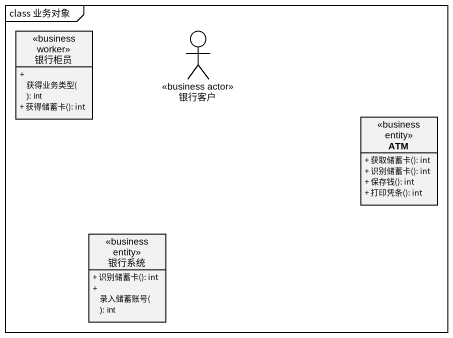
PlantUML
@startuml
mainframe class 业务对象
allowmixing
hide circle
hide empty members
skinparam classAttributeIconSize 0
class 银行柜员 <<business worker>> {
  + 获得业务类型(): int
  + 获得储蓄卡(): int
}
actor 银行客户 <<business actor>>
class ATM <<business entity>> {
  + 获取储蓄卡(): int
  + 识别储蓄卡(): int
  + 保存钱(): int
  + 打印凭条(): int
}
class 银行系统 <<business entity>> {
  + 识别储蓄卡(): int
  + 录入储蓄账号(): int
}
@enduml
